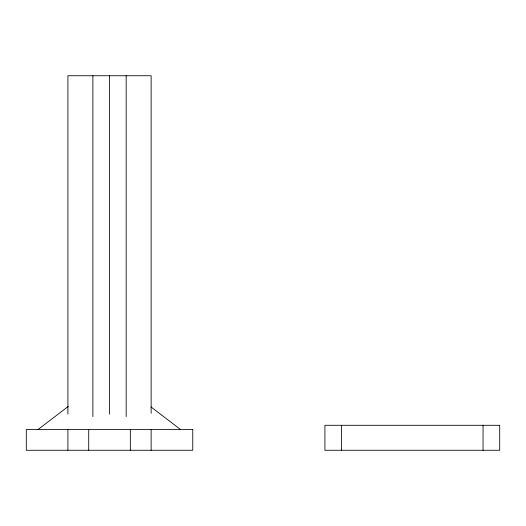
<?xml version="1.0" encoding="UTF-8"?>
<svg xmlns="http://www.w3.org/2000/svg" width="526" height="526" viewBox="0 0 526 526"><rect width="100%" height="100%" fill="white"/><g stroke="black" fill="none" stroke-linecap="round" stroke-linejoin="round"><path stroke-width="0.79" d="M38.102 429.459L68.229 406.447M150.982 406.933L180.471 429.459M483.052 425.297L483.052 450.263M341.565 425.297L341.565 450.263M151.14 413.305L151.14 75.737L67.913 75.737L67.913 414.126M151.14 429.459L151.14 450.263M130.336 429.459L130.336 450.263M126.174 75.737L126.174 416.592M109.526 75.737L109.526 414.126M92.885 75.737L92.885 416.592M88.723 429.459L88.723 450.263M67.913 429.459L67.913 450.263M499.7 425.297L324.923 425.297L324.923 450.263L499.7 450.263L499.7 425.297M192.759 429.459L26.3 429.459L26.3 450.263L192.759 450.263L192.759 429.459"/></g></svg>
